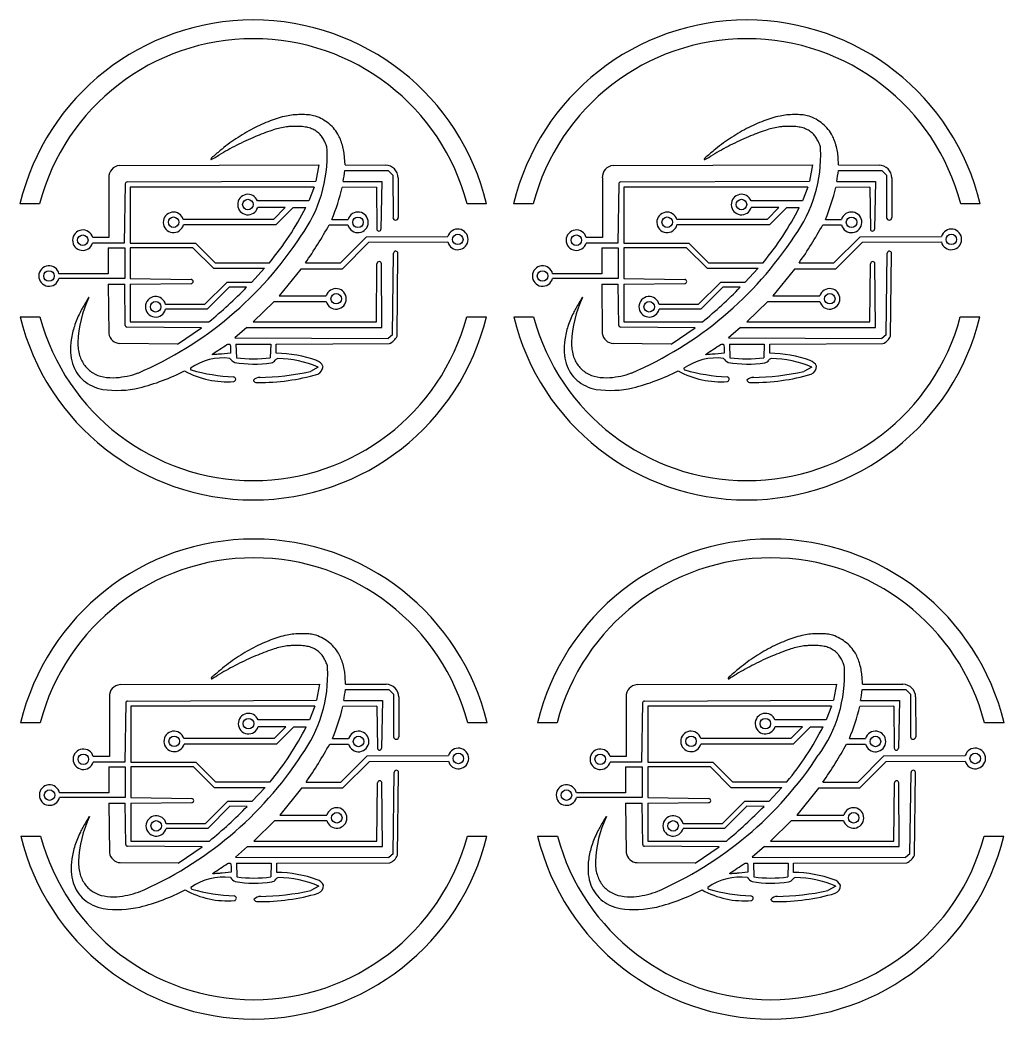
# Model space of a CAD drawing. Extents: x 3 to 124, y 2 to 124.
# Drawn here: x 2.7 to 61.2, y 64.2 to 123.5 of the extents above; entities that cross this region are included whole.
import ezdxf

# ---------------------------------------------------------------- set-up
doc = ezdxf.new("R2010")
doc.units = 0
doc.header["$MEASUREMENT"] = 0

msp = doc.modelspace()

# ---------------------------------------------------------------- linework, layer by layer
for p, q in [((22.039, 114.915), (22.013, 115.35)), ((51.353, 114.915), (51.327, 115.35)), ((9.284, 113.603), (9.284, 110.277)), ((20.205, 113.603), (9.284, 113.603)), ((38.597, 113.603), (38.597, 110.277)), ((49.518, 113.603), (38.597, 113.603)), ((15.557, 104.281), (17.626, 104.281)), ((44.87, 104.281), (46.939, 104.281)), ((20.452, 102.911), (19.981, 102.648)), ((49.765, 102.911), (49.294, 102.648)), ((22.075, 84.085), (22.049, 84.521)), ((52.77, 84.085), (52.744, 84.521)), ((9.319, 82.773), (9.319, 79.447)), ((20.241, 82.773), (9.319, 82.773)), ((40.015, 82.773), (40.015, 79.447)), ((50.936, 82.773), (40.015, 82.773)), ((15.593, 73.451), (17.661, 73.451)), ((46.288, 73.451), (48.357, 73.451)), ((20.488, 72.081), (20.016, 71.818)), ((51.183, 72.081), (50.712, 71.818))]:
    msp.add_line(p, q)
at = {"linetype": 'Continuous'}
for p, q in [((8.652, 114.881), (20.491, 114.915)), ((20.491, 114.915), (20.31, 113.954)), ((22.03, 114.587), (24.609, 114.587)), ((22.039, 114.915), (24.443, 114.9)), ((24.883, 114.313), (24.609, 114.587)), ((37.965, 114.881), (49.804, 114.915)), ((49.804, 114.915), (49.623, 113.954)), ((51.343, 114.587), (53.922, 114.587)), ((51.353, 114.915), (53.756, 114.9)), ((54.196, 114.313), (53.922, 114.587)), ((8.007, 114.156), (8.007, 110.605)), ((9.095, 113.906), (20.31, 113.954)), ((21.928, 113.931), (24.229, 113.931)), ((24.229, 113.931), (24.172, 111.107)), ((24.883, 114.313), (24.889, 111.79)), ((25.196, 114.149), (25.2, 111.791)), ((37.321, 114.156), (37.321, 110.605)), ((38.408, 113.906), (49.623, 113.954)), ((51.241, 113.931), (53.542, 113.931)), ((53.542, 113.931), (53.485, 111.107)), ((54.196, 114.313), (54.202, 111.79)), ((54.51, 114.149), (54.513, 111.791)), ((8.983, 113.8), (8.918, 110.277)), ((20.205, 113.603), (19.887, 112.783)), ((23.899, 113.605), (21.876, 113.58)), ((23.899, 113.605), (23.927, 111.107)), ((38.296, 113.8), (38.231, 110.277)), ((49.518, 113.603), (49.2, 112.783)), ((53.213, 113.605), (51.189, 113.58)), ((53.213, 113.605), (53.24, 111.107)), ((19.887, 112.783), (16.838, 112.783)), ((49.2, 112.783), (46.151, 112.783)), ((3.901, 112.615), (2.735, 112.615)), ((18.486, 112.385), (16.852, 112.385)), ((18.486, 112.385), (17.788, 111.682)), ((18.956, 112.385), (17.928, 111.354)), ((18.956, 112.385), (19.704, 112.385)), ((30.444, 112.615), (29.289, 112.615)), ((33.215, 112.615), (32.048, 112.615)), ((47.8, 112.385), (46.165, 112.385)), ((47.8, 112.385), (47.102, 111.682)), ((48.269, 112.385), (47.241, 111.354)), ((48.269, 112.385), (49.018, 112.385)), ((59.758, 112.615), (58.602, 112.615)), ((17.788, 111.682), (12.435, 111.682)), ((21.263, 111.68), (22.219, 111.68)), ((47.102, 111.682), (41.748, 111.682)), ((50.576, 111.68), (51.532, 111.68)), ((17.928, 111.354), (12.441, 111.354)), ((21.093, 111.354), (22.214, 111.354)), ((47.241, 111.354), (41.754, 111.354)), ((50.406, 111.354), (51.527, 111.354)), ((8.007, 110.605), (7.052, 110.605)), ((23.313, 110.652), (21.761, 109.098)), ((23.313, 110.652), (28.146, 110.667)), ((37.321, 110.605), (36.365, 110.605)), ((52.626, 110.652), (51.074, 109.098)), ((52.626, 110.652), (57.459, 110.667)), ((8.918, 110.277), (7.049, 110.277)), ((7.972, 109.996), (7.972, 108.45)), ((7.972, 109.996), (8.956, 109.996)), ((8.956, 109.996), (8.956, 108.169)), ((9.284, 110.277), (13.15, 110.277)), ((13.009, 109.996), (9.284, 109.996)), ((9.284, 109.996), (9.284, 108.17)), ((13.009, 109.996), (14.225, 108.778)), ((13.15, 110.277), (14.318, 109.106)), ((21.863, 108.731), (23.453, 110.324)), ((23.453, 110.324), (28.141, 110.342)), ((38.231, 110.277), (36.362, 110.277)), ((37.285, 109.996), (37.285, 108.45)), ((37.285, 109.996), (38.269, 109.996)), ((38.269, 109.996), (38.269, 108.169)), ((38.597, 110.277), (42.463, 110.277)), ((42.322, 109.996), (38.597, 109.996)), ((38.597, 109.996), (38.597, 108.17)), ((42.322, 109.996), (43.538, 108.778)), ((42.463, 110.277), (43.631, 109.106)), ((51.176, 108.731), (52.767, 110.324)), ((52.767, 110.324), (57.454, 110.342)), ((24.86, 104.835), (24.927, 109.67)), ((25.127, 104.747), (25.182, 109.667)), ((54.173, 104.835), (54.24, 109.67)), ((54.44, 104.747), (54.495, 109.667)), ((14.225, 108.778), (17.254, 108.778)), ((14.318, 109.106), (17.552, 109.11)), ((16.476, 107.935), (17.254, 108.778)), ((19.423, 108.731), (18.136, 107.138)), ((21.863, 108.731), (19.423, 108.731)), ((19.688, 109.098), (21.761, 109.098)), ((23.899, 105.593), (23.937, 109.046)), ((24.227, 105.265), (24.197, 109.044)), ((43.538, 108.778), (46.567, 108.778)), ((43.631, 109.106), (46.865, 109.11)), ((45.789, 107.935), (46.567, 108.778)), ((48.737, 108.731), (47.449, 107.138)), ((51.176, 108.731), (48.737, 108.731)), ((49.001, 109.098), (51.074, 109.098)), ((53.213, 105.593), (53.251, 109.046)), ((53.54, 105.265), (53.51, 109.044)), ((8.956, 108.169), (5.046, 108.169)), ((7.972, 108.45), (5.052, 108.45)), ((9.284, 108.17), (12.904, 108.117)), ((38.269, 108.169), (34.36, 108.169)), ((37.285, 108.45), (34.365, 108.45)), ((38.597, 108.17), (42.217, 108.117)), ((7.972, 107.841), (8.956, 107.841)), ((7.972, 107.841), (8.006, 104.899)), ((8.985, 105.382), (8.956, 107.841)), ((9.284, 107.841), (12.903, 107.872)), ((9.284, 107.841), (9.284, 105.593)), ((15.026, 107.935), (13.703, 106.623)), ((15.162, 107.654), (13.852, 106.342)), ((16.476, 107.935), (15.026, 107.935)), ((16.193, 107.652), (15.162, 107.654)), ((37.285, 107.841), (38.269, 107.841)), ((37.285, 107.841), (37.319, 104.899)), ((38.298, 105.382), (38.269, 107.841)), ((38.597, 107.841), (42.216, 107.872)), ((38.597, 107.841), (38.597, 105.593)), ((44.339, 107.935), (43.016, 106.623)), ((44.475, 107.654), (43.166, 106.342)), ((45.789, 107.935), (44.339, 107.935)), ((45.507, 107.652), (44.475, 107.654)), ((17.833, 106.806), (16.58, 105.593)), ((17.833, 106.806), (20.919, 106.806)), ((18.136, 107.138), (20.924, 107.138)), ((47.146, 106.806), (45.893, 105.593)), ((47.146, 106.806), (50.232, 106.806)), ((47.449, 107.138), (50.237, 107.138)), ((13.852, 106.342), (11.381, 106.342)), ((13.703, 106.623), (11.385, 106.623)), ((43.166, 106.342), (40.694, 106.342)), ((43.016, 106.623), (40.698, 106.623)), ((2.746, 105.888), (3.923, 105.888)), ((29.267, 105.888), (30.434, 105.888)), ((32.059, 105.888), (33.236, 105.888)), ((58.58, 105.888), (59.747, 105.888)), ((13.522, 105.241), (9.088, 105.291)), ((9.284, 105.593), (13.956, 105.593)), ((12.093, 104.281), (13.522, 105.241)), ((16.212, 105.265), (15.491, 104.639)), ((16.212, 105.265), (24.227, 105.265)), ((16.58, 105.593), (23.899, 105.593)), ((42.835, 105.241), (38.401, 105.291)), ((38.597, 105.593), (43.269, 105.593)), ((41.406, 104.281), (42.835, 105.241)), ((45.525, 105.265), (44.804, 104.639)), ((45.525, 105.265), (53.54, 105.265)), ((45.893, 105.593), (53.213, 105.593)), ((15.491, 104.639), (24.597, 104.609)), ((24.86, 104.835), (24.597, 104.609)), ((44.804, 104.639), (53.91, 104.609)), ((54.173, 104.835), (53.91, 104.609)), ((12.093, 104.281), (8.658, 104.308)), ((15.557, 104.281), (15.584, 103.462)), ((17.626, 104.281), (17.599, 103.462)), ((17.95, 104.282), (24.672, 104.304)), ((17.95, 103.732), (17.95, 104.282)), ((41.406, 104.281), (37.971, 104.308)), ((44.87, 104.281), (44.898, 103.462)), ((46.939, 104.281), (46.912, 103.462)), ((47.263, 104.282), (53.986, 104.304)), ((47.263, 103.732), (47.263, 104.282)), ((8.688, 84.051), (20.526, 84.085)), ((20.526, 84.085), (20.345, 83.125)), ((22.065, 83.757), (24.645, 83.757)), ((22.075, 84.085), (24.478, 84.071)), ((24.919, 83.483), (24.645, 83.757)), ((39.383, 84.051), (51.221, 84.085)), ((51.221, 84.085), (51.041, 83.125)), ((52.761, 83.757), (55.34, 83.757)), ((52.77, 84.085), (55.174, 84.071)), ((55.614, 83.483), (55.34, 83.757)), ((8.043, 83.326), (8.043, 79.775)), ((9.13, 83.077), (20.345, 83.125)), ((21.963, 83.101), (24.264, 83.101)), ((24.264, 83.101), (24.208, 80.277)), ((24.919, 83.483), (24.925, 80.961)), ((25.232, 83.319), (25.236, 80.961)), ((38.738, 83.326), (38.738, 79.775)), ((39.826, 83.077), (51.041, 83.125)), ((52.659, 83.101), (54.96, 83.101)), ((54.96, 83.101), (54.903, 80.277)), ((55.614, 83.483), (55.62, 80.961)), ((55.927, 83.319), (55.931, 80.961)), ((9.019, 82.97), (8.954, 79.447)), ((20.241, 82.773), (19.922, 81.954)), ((23.935, 82.775), (21.911, 82.75)), ((23.935, 82.775), (23.962, 80.277)), ((39.714, 82.97), (39.649, 79.447)), ((50.936, 82.773), (50.618, 81.954)), ((54.63, 82.775), (52.607, 82.75)), ((54.63, 82.775), (54.658, 80.277)), ((19.922, 81.954), (16.874, 81.954)), ((50.618, 81.954), (47.569, 81.954)), ((3.937, 81.785), (2.771, 81.785)), ((18.522, 81.555), (16.887, 81.555)), ((18.522, 81.555), (17.824, 80.853)), ((18.991, 81.555), (17.964, 80.525)), ((18.991, 81.555), (19.74, 81.555)), ((30.48, 81.785), (29.324, 81.785)), ((34.632, 81.785), (33.466, 81.785)), ((49.217, 81.555), (47.583, 81.555)), ((49.217, 81.555), (48.519, 80.853)), ((49.687, 81.555), (48.659, 80.525)), ((49.687, 81.555), (50.435, 81.555)), ((61.175, 81.785), (60.02, 81.785)), ((17.824, 80.853), (12.47, 80.853)), ((21.299, 80.851), (22.254, 80.851)), ((48.519, 80.853), (43.166, 80.853)), ((51.994, 80.851), (52.95, 80.851)), ((17.964, 80.525), (12.476, 80.525)), ((21.128, 80.525), (22.249, 80.525)), ((48.659, 80.525), (43.171, 80.525)), ((51.824, 80.525), (52.945, 80.525)), ((8.043, 79.775), (7.088, 79.775)), ((23.348, 79.822), (21.796, 78.268)), ((23.348, 79.822), (28.181, 79.838)), ((23.489, 79.494), (28.176, 79.512)), ((38.738, 79.775), (37.783, 79.775)), ((54.044, 79.822), (52.492, 78.268)), ((54.044, 79.822), (58.877, 79.838)), ((54.184, 79.494), (58.872, 79.512)), ((8.954, 79.447), (7.084, 79.447)), ((8.008, 79.166), (8.008, 77.62)), ((8.008, 79.166), (8.991, 79.166)), ((8.991, 79.166), (8.991, 77.339)), ((9.319, 79.447), (13.185, 79.447)), ((13.045, 79.166), (9.319, 79.166)), ((9.319, 79.166), (9.319, 77.34)), ((13.045, 79.166), (14.26, 77.948)), ((13.185, 79.447), (14.354, 78.276)), ((21.898, 77.902), (23.489, 79.494)), ((39.649, 79.447), (37.78, 79.447)), ((38.703, 79.166), (38.703, 77.62)), ((38.703, 79.166), (39.687, 79.166)), ((39.687, 79.166), (39.687, 77.339)), ((40.015, 79.447), (43.881, 79.447)), ((43.74, 79.166), (40.015, 79.166)), ((40.015, 79.166), (40.015, 77.34)), ((43.74, 79.166), (44.955, 77.948)), ((43.881, 79.447), (45.049, 78.276)), ((52.594, 77.902), (54.184, 79.494)), ((24.895, 74.005), (24.963, 78.841)), ((25.162, 73.917), (25.217, 78.838)), ((55.591, 74.005), (55.658, 78.841)), ((55.858, 73.917), (55.913, 78.838)), ((14.26, 77.948), (17.289, 77.948)), ((14.354, 78.276), (17.588, 78.28)), ((16.512, 77.105), (17.289, 77.948)), ((19.459, 77.902), (18.171, 76.309)), ((21.898, 77.902), (19.459, 77.902)), ((19.724, 78.268), (21.796, 78.268)), ((23.935, 74.763), (23.973, 78.216)), ((24.263, 74.435), (24.233, 78.215)), ((44.955, 77.948), (47.985, 77.948)), ((45.049, 78.276), (48.283, 78.28)), ((47.207, 77.105), (47.985, 77.948)), ((50.154, 77.902), (48.866, 76.309)), ((52.594, 77.902), (50.154, 77.902)), ((50.419, 78.268), (52.492, 78.268)), ((54.63, 74.763), (54.668, 78.216)), ((54.958, 74.435), (54.928, 78.215)), ((8.991, 77.339), (5.082, 77.339)), ((8.008, 77.62), (5.088, 77.62)), ((9.319, 77.34), (12.939, 77.287)), ((39.687, 77.339), (35.777, 77.339)), ((38.703, 77.62), (35.783, 77.62)), ((40.015, 77.34), (43.634, 77.287)), ((8.008, 77.011), (8.991, 77.011)), ((8.008, 77.011), (8.042, 74.07)), ((9.021, 74.552), (8.991, 77.011)), ((9.319, 77.011), (12.938, 77.042)), ((9.319, 77.011), (9.319, 74.763)), ((15.062, 77.105), (13.739, 75.794)), ((15.197, 76.824), (13.888, 75.512)), ((16.512, 77.105), (15.062, 77.105)), ((16.229, 76.822), (15.197, 76.824)), ((38.703, 77.011), (39.687, 77.011)), ((38.703, 77.011), (38.737, 74.07)), ((39.716, 74.552), (39.687, 77.011)), ((40.015, 77.011), (43.634, 77.042)), ((40.015, 77.011), (40.015, 74.763)), ((45.757, 77.105), (44.434, 75.794)), ((45.892, 76.824), (44.583, 75.512)), ((47.207, 77.105), (45.757, 77.105)), ((46.924, 76.822), (45.892, 76.824)), ((17.869, 75.977), (16.616, 74.763)), ((17.869, 75.977), (20.955, 75.977)), ((18.171, 76.309), (20.96, 76.309)), ((48.564, 75.977), (47.311, 74.763)), ((48.564, 75.977), (51.65, 75.977)), ((48.866, 76.309), (51.655, 76.309)), ((13.888, 75.512), (11.416, 75.512)), ((13.739, 75.794), (11.42, 75.794)), ((44.583, 75.512), (42.112, 75.512)), ((44.434, 75.794), (42.116, 75.794)), ((2.782, 75.058), (3.958, 75.058)), ((9.319, 74.763), (13.991, 74.763)), ((16.616, 74.763), (23.935, 74.763)), ((29.303, 75.058), (30.469, 75.058)), ((33.477, 75.058), (34.654, 75.058)), ((40.015, 74.763), (44.686, 74.763)), ((47.311, 74.763), (54.63, 74.763)), ((59.998, 75.058), (61.164, 75.058)), ((13.558, 74.412), (9.123, 74.462)), ((12.129, 73.451), (13.558, 74.412)), ((16.247, 74.435), (15.526, 73.809)), ((16.247, 74.435), (24.263, 74.435)), ((44.253, 74.412), (39.819, 74.462)), ((42.824, 73.451), (44.253, 74.412)), ((46.943, 74.435), (46.221, 73.809)), ((46.943, 74.435), (54.958, 74.435)), ((15.526, 73.809), (24.632, 73.779)), ((24.895, 74.005), (24.632, 73.779)), ((46.221, 73.809), (55.328, 73.779)), ((55.591, 74.005), (55.328, 73.779)), ((12.129, 73.451), (8.693, 73.478)), ((15.593, 73.451), (15.62, 72.633)), ((17.661, 73.451), (17.634, 72.633)), ((17.986, 73.452), (24.708, 73.475)), ((17.986, 72.903), (17.986, 73.452)), ((42.824, 73.451), (39.389, 73.478)), ((46.288, 73.451), (46.315, 72.633)), ((48.357, 73.451), (48.33, 72.633)), ((48.681, 73.452), (55.403, 73.475)), ((48.681, 72.903), (48.681, 73.452))]:
    msp.add_line(p, q, dxfattribs=at)
for points in [[(15.233, 104.009), (15.233, 103.737), (14.706, 103.688, -0.001614), (14.503, 103.669, -0.002616), (14.331, 103.655, -0.000411), (14.178, 103.644, -0.181257), (14.168, 103.646, -0.516437), (14.169, 103.686, -0.002096), (14.601, 103.975, -0.003399), (15.025, 104.251, -0.143626), (15.128, 104.281, -0.092815), (15.186, 104.27, -0.210656), (15.217, 104.239, -0.084443), (15.23, 104.173, -0.008285)], [(44.546, 104.009), (44.546, 103.737), (44.019, 103.688, -0.001614), (43.816, 103.669, -0.002616), (43.644, 103.655, -0.000411), (43.491, 103.644, -0.181257), (43.481, 103.646, -0.516437), (43.482, 103.686, -0.002096), (43.915, 103.975, -0.003399), (44.338, 104.251, -0.143626), (44.441, 104.281, -0.092815), (44.499, 104.27, -0.210656), (44.53, 104.239, -0.084443), (44.544, 104.173, -0.008285)], [(15.269, 73.179), (15.269, 72.908), (14.742, 72.858, -0.001614), (14.539, 72.84, -0.002616), (14.366, 72.826, -0.000411), (14.213, 72.814, -0.181257), (14.204, 72.817, -0.516437), (14.205, 72.857, -0.002096), (14.637, 73.145, -0.003399), (15.061, 73.421, -0.143626), (15.163, 73.451, -0.092815), (15.221, 73.44, -0.210656), (15.252, 73.409, -0.084443), (15.266, 73.343, -0.008285)], [(45.964, 73.179), (45.964, 72.908), (45.437, 72.858, -0.001614), (45.234, 72.84, -0.002616), (45.062, 72.826, -0.000411), (44.909, 72.814, -0.181257), (44.899, 72.817, -0.516437), (44.9, 72.857, -0.002096), (45.332, 73.145, -0.003399), (45.756, 73.421, -0.143626), (45.859, 73.451, -0.092815), (45.917, 73.44, -0.210656), (45.948, 73.409, -0.084443), (45.961, 73.343, -0.008285)]]:
    msp.add_lwpolyline(points, format="xyb", close=True)
for centre in [(16.271, 112.565), (45.584, 112.565), (11.859, 111.516), (22.807, 111.508), (41.172, 111.516), (52.12, 111.508), (6.465, 110.448), (28.734, 110.495), (35.778, 110.448), (58.047, 110.495), (4.458, 108.322), (33.771, 108.322), (10.791, 106.491), (21.514, 106.971), (40.104, 106.491), (50.827, 106.971), (16.306, 81.735), (47.002, 81.735), (11.895, 80.686), (22.843, 80.678), (42.59, 80.686), (53.538, 80.678), (6.5, 79.618), (28.77, 79.666), (37.196, 79.618), (59.465, 79.666), (4.493, 77.492), (35.189, 77.492), (10.827, 75.661), (21.549, 76.142), (41.522, 75.661), (52.245, 76.142)]:
    msp.add_circle(centre, 0.312, dxfattribs=at)
for centre, radius, start, end in [((16.59, 109.274), 14.252, 13.55735, 166.44265), ((45.903, 109.274), 14.252, 13.55735, 166.44265), ((16.595, 109.292), 13.121, 14.67008, 165.32992), ((45.908, 109.292), 13.121, 14.67008, 165.32992), ((12.792, 115.492), 8.186, 324.03119, 2.58511), ((42.105, 115.492), 8.186, 324.03119, 2.58511), ((8.699, 114.189), 0.693, 93.89622, 182.78286), ((-39.24, 123.797), 61.958, 350.8374, 351.4512), ((24.435, 114.138), 0.762, 0.77569, 89.39585), ((38.012, 114.189), 0.693, 93.89622, 182.78286), ((-9.927, 123.797), 61.958, 350.8374, 351.4512), ((53.748, 114.138), 0.762, 0.77569, 89.39585), ((9.092, 113.798), 0.109, 88.34655, 178.94377), ((7.976, 117.016), 14.318, 338.12106, 346.1145), ((38.405, 113.798), 0.109, 88.34655, 178.94377), ((37.29, 117.016), 14.318, 338.12106, 346.1145), ((16.271, 112.565), 0.608, 21.06215, 342.82907), ((45.584, 112.565), 0.608, 21.06215, 342.82907), ((3.734, 120.535), 17.93, 320.41416, 332.96393), ((33.047, 120.535), 17.93, 320.41416, 332.96393), ((11.852, 111.508), 0.608, 16.66224, 345.38301), ((22.807, 111.508), 0.613, 194.51174, 163.69197), ((25.044, 111.791), 0.156, 180.13029, 0.08575), ((41.165, 111.508), 0.608, 16.66224, 345.38301), ((52.12, 111.508), 0.613, 194.51174, 163.69197), ((54.358, 111.791), 0.156, 180.13029, 0.08575), ((6.465, 110.448), 0.608, 14.99381, 343.71766), ((0.342, 122.703), 23.652, 324.88372, 331.32664), ((24.049, 111.107), 0.123, 180, 0), ((28.734, 110.495), 0.613, 194.51174, 163.69197), ((35.778, 110.448), 0.608, 14.99381, 343.71766), ((29.655, 122.703), 23.652, 324.88372, 331.32664), ((53.362, 111.107), 0.123, 180, 0), ((58.047, 110.495), 0.613, 194.51174, 163.69197), ((1.118, 122.65), 21.865, 293.24037, 326.81804), ((30.431, 122.65), 21.865, 293.24037, 326.81804), ((25.054, 109.669), 0.127, 359.35786, 179.20296), ((54.368, 109.669), 0.127, 359.35786, 179.20296), ((24.067, 109.044), 0.13, 0, 179.36879), ((53.38, 109.044), 0.13, 0, 179.36879), ((4.458, 108.322), 0.608, 12.18742, 345.46549), ((33.771, 108.322), 0.608, 12.18742, 345.46549), ((12.902, 107.994), 0.122, 270.4848, 89.15384), ((42.215, 107.994), 0.122, 270.4848, 89.15384), ((-5.296, 128.759), 30.121, 309.72658, 315.51378), ((21.507, 106.964), 0.608, 195.00107, 163.29645), ((24.018, 128.759), 30.121, 309.72658, 315.51378), ((50.82, 106.964), 0.608, 195.00107, 163.29645), ((12.886, 104.143), 6.712, 154.43323, 178.01644), ((10.791, 106.491), 0.608, 12.53706, 345.81804), ((42.199, 104.143), 6.712, 154.43323, 178.01644), ((40.104, 106.491), 0.608, 12.53706, 345.81804), ((16.59, 109.274), 14.252, 193.74387, 346.25613), ((16.595, 109.292), 13.121, 195.03511, 344.96489), ((45.903, 109.274), 14.252, 193.74387, 346.25613), ((45.908, 109.292), 13.121, 195.03511, 344.96489), ((9.081, 105.387), 0.0962, 183.39781, 274.07521), ((38.394, 105.387), 0.0962, 183.39781, 274.07521), ((8.693, 105.001), 0.694, 188.44546, 267.0993), ((24.3, 105.141), 0.916, 293.98743, 334.4936), ((38.006, 105.001), 0.694, 188.44546, 267.0993), ((53.613, 105.141), 0.916, 293.98743, 334.4936), ((14.791, 100.09), 3.363, 82.92411, 125.1188), ((16.592, 111.065), 7.669, 262.45354, 277.54646), ((17.619, 103.494), 0.326, 275.58976, 328.57985), ((18.072, 103.213), 0.207, 96.23196, 148.83622), ((17.85, 96.356), 7.377, 70.14861, 89.22018), ((17.972, 97.113), 6.306, 66.8366, 89.29732), ((20.162, 102.691), 0.634, 26.26557, 72.31514), ((44.104, 100.09), 3.363, 82.92411, 125.1188), ((45.905, 111.065), 7.669, 262.45354, 277.54646), ((46.932, 103.494), 0.326, 275.58976, 328.57985), ((47.385, 103.213), 0.207, 96.23196, 148.83622), ((47.163, 96.356), 7.377, 70.14861, 89.22018), ((47.285, 97.113), 6.306, 66.8366, 89.29732), ((49.475, 102.691), 0.634, 26.26557, 72.31514), ((6.565, 114.408), 13.143, 284.34913, 296.90415), ((15.023, 107.221), 5.182, 241.02138, 274.57562), ((12.931, 102.816), 0.0788, 161.56505, 254.11968), ((15.907, 113.213), 10.893, 254.02421, 267.38938), ((16.631, 109.627), 6.538, 259.90356, 278.96794), ((16.693, 117.935), 15.637, 270.9112, 282.13806), ((20.214, 102.963), 0.517, 292.92972, 0.86613), ((35.878, 114.408), 13.143, 284.34913, 296.90415), ((44.336, 107.221), 5.182, 241.02138, 274.57562), ((42.244, 102.816), 0.0788, 161.56505, 254.11968), ((45.22, 113.213), 10.893, 254.02421, 267.38938), ((45.944, 109.627), 6.538, 259.90356, 278.96794), ((46.006, 117.935), 15.637, 270.9112, 282.13806), ((49.527, 102.963), 0.517, 292.92972, 0.86613), ((16.987, 114.275), 12.277, 269.38882, 286.21554), ((46.3, 114.275), 12.277, 269.38882, 286.21554), ((8.476, 107.632), 6.107, 262.20931, 282.7336), ((37.79, 107.632), 6.107, 262.20931, 282.7336), ((16.625, 78.444), 14.252, 13.55735, 166.44265), ((47.321, 78.444), 14.252, 13.55735, 166.44265), ((16.631, 78.462), 13.121, 14.67008, 165.32992), ((47.326, 78.462), 13.121, 14.67008, 165.32992), ((12.827, 84.662), 8.186, 324.03119, 2.58511), ((43.523, 84.662), 8.186, 324.03119, 2.58511), ((8.735, 83.36), 0.693, 93.89622, 182.78286), ((-39.204, 92.967), 61.958, 350.8374, 351.4512), ((24.47, 83.309), 0.762, 0.77569, 89.39585), ((39.43, 83.36), 0.693, 93.89622, 182.78286), ((-8.509, 92.967), 61.958, 350.8374, 351.4512), ((55.166, 83.309), 0.762, 0.77569, 89.39585), ((9.127, 82.968), 0.109, 88.34655, 178.94377), ((39.823, 82.968), 0.109, 88.34655, 178.94377), ((8.012, 86.186), 14.318, 338.12106, 346.1145), ((38.707, 86.186), 14.318, 338.12106, 346.1145), ((16.306, 81.735), 0.608, 21.06215, 342.82907), ((47.002, 81.735), 0.608, 21.06215, 342.82907), ((11.888, 80.678), 0.608, 16.66224, 345.38301), ((3.77, 89.705), 17.93, 320.41416, 332.96393), ((22.843, 80.678), 0.613, 194.51174, 163.69197), ((42.583, 80.678), 0.608, 16.66224, 345.38301), ((34.465, 89.705), 17.93, 320.41416, 332.96393), ((53.538, 80.678), 0.613, 194.51174, 163.69197), ((25.08, 80.961), 0.156, 180.13029, 0.08575), ((55.775, 80.961), 0.156, 180.13029, 0.08575), ((6.5, 79.618), 0.608, 14.99381, 343.71766), ((0.377, 91.873), 23.652, 324.88372, 331.32664), ((24.085, 80.277), 0.123, 180, 0), ((28.77, 79.666), 0.613, 194.51174, 163.69197), ((37.196, 79.618), 0.608, 14.99381, 343.71766), ((31.072, 91.873), 23.652, 324.88372, 331.32664), ((54.78, 80.277), 0.123, 180, 0), ((59.465, 79.666), 0.613, 194.51174, 163.69197), ((1.153, 91.821), 21.865, 293.24037, 326.81804), ((31.848, 91.821), 21.865, 293.24037, 326.81804), ((25.09, 78.839), 0.127, 359.35786, 179.20296), ((55.785, 78.839), 0.127, 359.35786, 179.20296), ((24.103, 78.215), 0.13, 0, 179.36879), ((54.798, 78.215), 0.13, 0, 179.36879), ((4.493, 77.492), 0.608, 12.18742, 345.46549), ((35.189, 77.492), 0.608, 12.18742, 345.46549), ((12.937, 77.165), 0.122, 270.4848, 89.15384), ((43.633, 77.165), 0.122, 270.4848, 89.15384), ((-5.26, 97.929), 30.121, 309.72658, 315.51378), ((21.542, 76.134), 0.608, 195.00107, 163.29645), ((25.435, 97.929), 30.121, 309.72658, 315.51378), ((52.238, 76.134), 0.608, 195.00107, 163.29645), ((12.921, 73.314), 6.712, 154.43323, 178.01644), ((10.827, 75.661), 0.608, 12.53706, 345.81804), ((43.617, 73.314), 6.712, 154.43323, 178.01644), ((41.522, 75.661), 0.608, 12.53706, 345.81804), ((16.625, 78.444), 14.252, 193.74387, 346.25613), ((16.631, 78.462), 13.121, 195.03511, 344.96489), ((47.321, 78.444), 14.252, 193.74387, 346.25613), ((47.326, 78.462), 13.121, 195.03511, 344.96489), ((9.117, 74.558), 0.0962, 183.39781, 274.07521), ((39.812, 74.558), 0.0962, 183.39781, 274.07521), ((8.729, 74.172), 0.694, 188.44546, 267.0993), ((24.336, 74.311), 0.916, 293.98743, 334.4936), ((39.424, 74.172), 0.694, 188.44546, 267.0993), ((55.031, 74.311), 0.916, 293.98743, 334.4936), ((14.826, 69.261), 3.363, 82.92411, 125.1188), ((16.627, 80.235), 7.669, 262.45354, 277.54646), ((17.654, 72.665), 0.326, 275.58976, 328.57985), ((18.107, 72.383), 0.207, 96.23196, 148.83622), ((17.885, 65.526), 7.377, 70.14861, 89.22018), ((18.007, 66.284), 6.306, 66.8366, 89.29732), ((20.198, 71.861), 0.634, 26.26557, 72.31514), ((45.522, 69.261), 3.363, 82.92411, 125.1188), ((47.323, 80.235), 7.669, 262.45354, 277.54646), ((48.349, 72.665), 0.326, 275.58976, 328.57985), ((48.802, 72.383), 0.207, 96.23196, 148.83622), ((48.581, 65.526), 7.377, 70.14861, 89.22018), ((48.703, 66.284), 6.306, 66.8366, 89.29732), ((50.893, 71.861), 0.634, 26.26557, 72.31514), ((6.601, 83.578), 13.143, 284.34913, 296.90415), ((15.059, 76.392), 5.182, 241.02138, 274.57562), ((12.966, 71.986), 0.0788, 161.56505, 254.11968), ((15.943, 82.383), 10.893, 254.02421, 267.38938), ((16.667, 78.798), 6.538, 259.90356, 278.96794), ((16.728, 87.106), 15.637, 270.9112, 282.13806), ((20.249, 72.134), 0.517, 292.92972, 0.86613), ((37.296, 83.578), 13.143, 284.34913, 296.90415), ((45.754, 76.392), 5.182, 241.02138, 274.57562), ((43.662, 71.986), 0.0788, 161.56505, 254.11968), ((46.638, 82.383), 10.893, 254.02421, 267.38938), ((47.362, 78.798), 6.538, 259.90356, 278.96794), ((47.423, 87.106), 15.637, 270.9112, 282.13806), ((50.944, 72.134), 0.517, 292.92972, 0.86613), ((17.022, 83.446), 12.277, 269.38882, 286.21554), ((47.718, 83.446), 12.277, 269.38882, 286.21554), ((8.512, 76.802), 6.107, 262.20931, 282.7336), ((39.207, 76.802), 6.107, 262.20931, 282.7336)]:
    msp.add_arc(centre, radius, start, end, dxfattribs=at)
for centre, radius, start, end in [((21.215, 108.185), 10.026, 111.1275, 117.55577), ((19.865, 111.678), 6.281, 102.00236, 111.1275), ((19.293, 114.37), 3.529, 95.3978, 102.00241), ((19.483, 112.359), 5.549, 90.69269, 95.39784), ((19.479, 112.701), 5.207, 85.93278, 90.69268), ((19.721, 116.104), 1.795, 75.40073, 85.93275), ((19.629, 115.75), 2.16, 63.3502, 75.40076), ((19.457, 115.407), 2.544, 52.69012, 63.35022), ((50.528, 108.185), 10.026, 111.1275, 117.55577), ((49.178, 111.678), 6.281, 102.00236, 111.1275), ((48.606, 114.37), 3.529, 95.3978, 102.00241), ((48.796, 112.359), 5.549, 90.69269, 95.39784), ((48.792, 112.701), 5.207, 85.93278, 90.69268), ((49.034, 116.104), 1.795, 75.40073, 85.93275), ((48.942, 115.75), 2.16, 63.3502, 75.40076), ((48.77, 115.407), 2.544, 52.69012, 63.35022), ((21.657, 107.337), 10.982, 117.55581, 123.72393), ((22.479, 102.932), 14.832, 108.81879, 112.96587), ((19.213, 112.517), 4.706, 99.06222, 108.81884), ((18.823, 114.958), 2.234, 94.63467, 99.06216), ((19.149, 110.941), 6.265, 92.58351, 94.63465), ((19.167, 110.538), 6.668, 90.55511, 92.58355), ((19.145, 112.85), 4.356, 87.76451, 90.55514), ((19.178, 113.713), 3.492, 81.63722, 87.76457), ((19.446, 115.531), 1.655, 70.92618, 81.63727), ((19.54, 115.804), 1.365, 58.96378, 70.92612), ((19.379, 115.536), 1.678, 48.71647, 58.96375), ((19.451, 115.4), 2.554, 42.05011, 52.69008), ((19.712, 115.636), 2.202, 30.15771, 42.05011), ((50.97, 107.337), 10.982, 117.55581, 123.72393), ((51.792, 102.932), 14.832, 108.81879, 112.96587), ((48.526, 112.517), 4.706, 99.06222, 108.81884), ((48.136, 114.958), 2.234, 94.63467, 99.06216), ((48.462, 110.941), 6.265, 92.58351, 94.63465), ((48.48, 110.538), 6.668, 90.55511, 92.58355), ((48.458, 112.85), 4.356, 87.76451, 90.55514), ((48.492, 113.713), 3.492, 81.63722, 87.76457), ((48.759, 115.531), 1.655, 70.92618, 81.63727), ((48.853, 115.804), 1.365, 58.96378, 70.92612), ((48.692, 115.536), 1.678, 48.71647, 58.96375), ((48.764, 115.4), 2.554, 42.05011, 52.69008), ((49.025, 115.636), 2.202, 30.15771, 42.05011), ((21.432, 107.675), 10.576, 123.72396, 130.06887), ((23.499, 100.526), 17.446, 112.96582, 116.90166), ((19.842, 116.063), 0.977, 35.29026, 48.71647), ((18.734, 115.279), 2.334, 28.28631, 35.29026), ((18.612, 115.213), 2.473, 21.40259, 28.28633), ((19.628, 115.586), 2.299, 21.84162, 30.15777), ((18.387, 115.089), 3.637, 15.94263, 21.84165), ((50.745, 107.675), 10.576, 123.72396, 130.06887), ((52.812, 100.526), 17.446, 112.96582, 116.90166), ((49.155, 116.063), 0.977, 35.29026, 48.71647), ((48.047, 115.279), 2.334, 28.28631, 35.29026), ((47.925, 115.213), 2.473, 21.40259, 28.28633), ((48.941, 115.586), 2.299, 21.84162, 30.15777), ((47.7, 115.089), 3.637, 15.94263, 21.84165), ((81.644, 36.093), 104.114, 130.06894, 130.43747), ((23.567, 100.392), 17.596, 116.90165, 120.81228), ((20.414, 115.873), 0.556, 358.75299, 25.87798), ((18.212, 115.039), 3.818, 10.16573, 15.94267), ((18.917, 115.166), 3.101, 3.41432, 10.1657), ((110.957, 36.093), 104.114, 130.06894, 130.43747), ((52.88, 100.392), 17.596, 116.90165, 120.81228), ((49.727, 115.873), 0.556, 358.75299, 25.87798), ((47.525, 115.039), 3.818, 10.16573, 15.94267), ((48.231, 115.166), 3.101, 3.41432, 10.1657), ((14.082, 115.25), 0.0202, 165.11097, 300.13131), ((14.217, 115.214), 0.16, 130.43747, 165.11105), ((-8.549, 154.24), 45.103, 300.13137, 300.81227), ((43.53, 115.214), 0.16, 130.43747, 165.11105), ((43.395, 115.25), 0.0202, 165.11097, 300.13131), ((20.764, 154.24), 45.103, 300.13137, 300.81227), ((62.156, 74.183), 64.369, 149.32019, 149.6454), ((6.828, 107.008), 0.0367, 89.99995, 149.32025), ((6.828, 107.041), 0.00372, 339.0522, 89.99988), ((91.469, 74.183), 64.369, 149.32019, 149.6454), ((36.141, 107.008), 0.0367, 89.99995, 149.32025), ((36.141, 107.041), 0.00372, 339.0522, 89.99988), ((13.216, 102.659), 7.745, 151.14224, 153.45439), ((18.555, 99.717), 13.842, 149.64531, 151.14231), ((42.529, 102.659), 7.745, 151.14224, 153.45439), ((47.868, 99.717), 13.842, 149.64531, 151.14231), ((11.375, 103.579), 5.687, 153.45438, 162.06577), ((40.688, 103.579), 5.687, 153.45438, 162.06577), ((10.504, 103.861), 4.772, 162.06577, 171.88758), ((39.817, 103.861), 4.772, 162.06577, 171.88758), ((9.819, 103.959), 4.081, 171.88754, 182.50166), ((39.132, 103.959), 4.081, 171.88754, 182.50166), ((8.604, 104.292), 2.427, 178.03332, 196.539), ((37.917, 104.292), 2.427, 178.03332, 196.539), ((8.362, 103.895), 2.622, 182.50165, 197.28793), ((8.12, 104.153), 1.924, 196.67933, 216.67577), ((15.723, 103.757), 0.614, 212.40526, 247.18812), ((37.675, 103.895), 2.622, 182.50165, 197.28793), ((37.433, 104.153), 1.924, 196.67933, 216.67577), ((45.036, 103.757), 0.614, 212.40526, 247.18812), ((7.97, 103.773), 2.211, 197.28795, 212.97368), ((7.919, 104.004), 1.673, 216.67576, 238.87601), ((12.931, 102.816), 0.0788, 161.56505, 253.93012), ((37.283, 103.773), 2.211, 197.28795, 212.97368), ((37.232, 104.004), 1.673, 216.67576, 238.87601), ((42.244, 102.816), 0.0788, 161.56505, 253.93012), ((7.859, 103.701), 2.079, 212.97372, 229.39906), ((7.965, 103.824), 2.242, 229.3991, 245.15532), ((8.04, 104.203), 1.907, 238.87598, 259.46477), ((8.236, 105.257), 2.978, 259.46476, 274.20426), ((8.094, 107.181), 4.907, 274.20431, 289.6585), ((15.368, 102.105), 0.23, 56.57164, 79.23859), ((15.4, 102.194), 0.143, 284.91289, 314.99995), ((15.426, 102.193), 0.125, 20.71388, 56.57158), ((15.375, 102.219), 0.178, 314.99998, 342.038), ((15.439, 102.198), 0.11, 342.03797, 20.7139), ((16.977, 101.795), 0.506, 87.98371, 138.67987), ((16.681, 102.142), 0.085, 188.67381, 214.64923), ((16.851, 102.26), 0.293, 214.64926, 224.99992), ((37.173, 103.701), 2.079, 212.97372, 229.39906), ((37.278, 103.824), 2.242, 229.3991, 245.15532), ((37.353, 104.203), 1.907, 238.87598, 259.46477), ((37.549, 105.257), 2.978, 259.46476, 274.20426), ((37.408, 107.181), 4.907, 274.20431, 289.6585), ((44.681, 102.105), 0.23, 56.57164, 79.23859), ((44.713, 102.194), 0.143, 284.91289, 314.99995), ((44.739, 102.193), 0.125, 20.71388, 56.57158), ((44.688, 102.219), 0.178, 314.99998, 342.038), ((44.752, 102.198), 0.11, 342.03797, 20.7139), ((46.29, 101.795), 0.506, 87.98371, 138.67987), ((45.994, 102.142), 0.085, 188.67381, 214.64923), ((46.165, 102.26), 0.293, 214.64926, 224.99992), ((8.266, 104.474), 2.958, 245.15536, 257.95406), ((16.802, 102.231), 0.238, 228.4118, 283.01134), ((37.579, 104.474), 2.958, 245.15536, 257.95406), ((46.115, 102.231), 0.238, 228.4118, 283.01134), ((21.251, 77.355), 10.026, 111.1275, 117.55577), ((19.901, 80.848), 6.281, 102.00236, 111.1275), ((19.329, 83.54), 3.529, 95.3978, 102.00241), ((19.519, 81.529), 5.549, 90.69269, 95.39784), ((19.514, 81.871), 5.207, 85.93278, 90.69268), ((19.756, 85.274), 1.795, 75.40073, 85.93275), ((19.664, 84.921), 2.16, 63.3502, 75.40076), ((19.492, 84.578), 2.544, 52.69012, 63.35022), ((51.946, 77.355), 10.026, 111.1275, 117.55577), ((50.596, 80.848), 6.281, 102.00236, 111.1275), ((50.024, 83.54), 3.529, 95.3978, 102.00241), ((50.214, 81.529), 5.549, 90.69269, 95.39784), ((50.21, 81.871), 5.207, 85.93278, 90.69268), ((50.452, 85.274), 1.795, 75.40073, 85.93275), ((50.36, 84.921), 2.16, 63.3502, 75.40076), ((50.188, 84.578), 2.544, 52.69012, 63.35022), ((21.693, 76.508), 10.982, 117.55581, 123.72393), ((22.515, 72.102), 14.832, 108.81879, 112.96587), ((19.248, 81.688), 4.706, 99.06222, 108.81884), ((18.859, 84.129), 2.234, 94.63467, 99.06216), ((19.185, 80.111), 6.265, 92.58351, 94.63465), ((19.203, 79.708), 6.668, 90.55511, 92.58355), ((19.18, 82.02), 4.356, 87.76451, 90.55514), ((19.214, 82.883), 3.492, 81.63722, 87.76457), ((19.481, 84.701), 1.655, 70.92618, 81.63727), ((19.576, 84.975), 1.365, 58.96378, 70.92612), ((19.415, 84.707), 1.678, 48.71647, 58.96375), ((19.486, 84.57), 2.554, 42.05011, 52.69008), ((19.748, 84.806), 2.202, 30.15771, 42.05011), ((52.388, 76.508), 10.982, 117.55581, 123.72393), ((53.21, 72.102), 14.832, 108.81879, 112.96587), ((49.944, 81.688), 4.706, 99.06222, 108.81884), ((49.554, 84.129), 2.234, 94.63467, 99.06216), ((49.88, 80.111), 6.265, 92.58351, 94.63465), ((49.898, 79.708), 6.668, 90.55511, 92.58355), ((49.876, 82.02), 4.356, 87.76451, 90.55514), ((49.909, 82.883), 3.492, 81.63722, 87.76457), ((50.177, 84.701), 1.655, 70.92618, 81.63727), ((50.271, 84.975), 1.365, 58.96378, 70.92612), ((50.11, 84.707), 1.678, 48.71647, 58.96375), ((50.182, 84.57), 2.554, 42.05011, 52.69008), ((50.443, 84.806), 2.202, 30.15771, 42.05011), ((21.467, 76.845), 10.576, 123.72396, 130.06887), ((23.535, 69.696), 17.446, 112.96582, 116.90166), ((19.877, 85.233), 0.977, 35.29026, 48.71647), ((18.769, 84.449), 2.334, 28.28631, 35.29026), ((18.647, 84.384), 2.473, 21.40259, 28.28633), ((19.663, 84.757), 2.299, 21.84162, 30.15777), ((18.422, 84.259), 3.637, 15.94263, 21.84165), ((52.163, 76.845), 10.576, 123.72396, 130.06887), ((54.23, 69.696), 17.446, 112.96582, 116.90166), ((50.572, 85.233), 0.977, 35.29026, 48.71647), ((49.465, 84.449), 2.334, 28.28631, 35.29026), ((49.343, 84.384), 2.473, 21.40259, 28.28633), ((50.359, 84.757), 2.299, 21.84162, 30.15777), ((49.117, 84.259), 3.637, 15.94263, 21.84165), ((81.679, 5.263), 104.114, 130.06894, 130.43747), ((23.602, 69.562), 17.596, 116.90165, 120.81228), ((20.45, 85.043), 0.556, 358.75299, 25.87798), ((18.248, 84.21), 3.818, 10.16573, 15.94267), ((18.953, 84.336), 3.101, 3.41432, 10.1657), ((112.374, 5.263), 104.114, 130.06894, 130.43747), ((54.298, 69.562), 17.596, 116.90165, 120.81228), ((51.145, 85.043), 0.556, 358.75299, 25.87798), ((48.943, 84.21), 3.818, 10.16573, 15.94267), ((49.648, 84.336), 3.101, 3.41432, 10.1657), ((14.117, 84.42), 0.0202, 165.11097, 300.13131), ((14.252, 84.384), 0.16, 130.43747, 165.11105), ((-8.513, 123.411), 45.103, 300.13137, 300.81227), ((44.813, 84.42), 0.0202, 165.11097, 300.13131), ((44.948, 84.384), 0.16, 130.43747, 165.11105), ((22.182, 123.411), 45.103, 300.13137, 300.81227), ((62.191, 43.354), 64.369, 149.32019, 149.6454), ((6.864, 76.178), 0.0367, 89.99995, 149.32025), ((6.864, 76.211), 0.00372, 339.0522, 89.99988), ((92.887, 43.354), 64.369, 149.32019, 149.6454), ((37.559, 76.178), 0.0367, 89.99995, 149.32025), ((37.559, 76.211), 0.00372, 339.0522, 89.99988), ((13.251, 71.83), 7.745, 151.14224, 153.45439), ((18.591, 68.887), 13.842, 149.64531, 151.14231), ((43.946, 71.83), 7.745, 151.14224, 153.45439), ((49.286, 68.887), 13.842, 149.64531, 151.14231), ((11.41, 72.75), 5.687, 153.45438, 162.06577), ((42.105, 72.75), 5.687, 153.45438, 162.06577), ((10.54, 73.031), 4.772, 162.06577, 171.88758), ((41.235, 73.031), 4.772, 162.06577, 171.88758), ((9.855, 73.129), 4.081, 171.88754, 182.50166), ((40.55, 73.129), 4.081, 171.88754, 182.50166), ((8.64, 73.463), 2.427, 178.03332, 196.539), ((39.335, 73.463), 2.427, 178.03332, 196.539), ((8.397, 73.065), 2.622, 182.50165, 197.28793), ((8.156, 73.324), 1.924, 196.67933, 216.67577), ((15.759, 72.927), 0.614, 212.40526, 247.18812), ((39.093, 73.065), 2.622, 182.50165, 197.28793), ((38.851, 73.324), 1.924, 196.67933, 216.67577), ((46.454, 72.927), 0.614, 212.40526, 247.18812), ((8.006, 72.943), 2.211, 197.28795, 212.97368), ((7.955, 73.174), 1.673, 216.67576, 238.87601), ((12.966, 71.986), 0.0788, 161.56505, 253.93012), ((38.701, 72.943), 2.211, 197.28795, 212.97368), ((38.65, 73.174), 1.673, 216.67576, 238.87601), ((43.662, 71.986), 0.0788, 161.56505, 253.93012), ((7.895, 72.872), 2.079, 212.97372, 229.39906), ((8.001, 72.995), 2.242, 229.3991, 245.15532), ((8.075, 73.374), 1.907, 238.87598, 259.46477), ((8.271, 74.428), 2.978, 259.46476, 274.20426), ((8.13, 76.351), 4.907, 274.20431, 289.6585), ((15.403, 71.275), 0.23, 56.57164, 79.23859), ((15.435, 71.364), 0.143, 284.91289, 314.99995), ((15.462, 71.363), 0.125, 20.71388, 56.57158), ((15.41, 71.389), 0.178, 314.99998, 342.038), ((15.475, 71.368), 0.11, 342.03797, 20.7139), ((17.012, 70.965), 0.506, 87.98371, 138.67987), ((16.716, 71.312), 0.085, 188.67381, 214.64923), ((16.887, 71.43), 0.293, 214.64926, 224.99992), ((16.838, 71.401), 0.238, 228.4118, 283.01134), ((38.59, 72.872), 2.079, 212.97372, 229.39906), ((38.696, 72.995), 2.242, 229.3991, 245.15532), ((38.771, 73.374), 1.907, 238.87598, 259.46477), ((38.967, 74.428), 2.978, 259.46476, 274.20426), ((38.825, 76.351), 4.907, 274.20431, 289.6585), ((46.099, 71.275), 0.23, 56.57164, 79.23859), ((46.131, 71.364), 0.143, 284.91289, 314.99995), ((46.157, 71.363), 0.125, 20.71388, 56.57158), ((46.106, 71.389), 0.178, 314.99998, 342.038), ((46.17, 71.368), 0.11, 342.03797, 20.7139), ((47.708, 70.965), 0.506, 87.98371, 138.67987), ((47.412, 71.312), 0.085, 188.67381, 214.64923), ((47.582, 71.43), 0.293, 214.64926, 224.99992), ((47.533, 71.401), 0.238, 228.4118, 283.01134), ((8.302, 73.645), 2.958, 245.15536, 257.95406), ((38.997, 73.645), 2.958, 245.15536, 257.95406)]:
    msp.add_arc(centre, radius, start, end)

doc.saveas('drawing.dxf')
